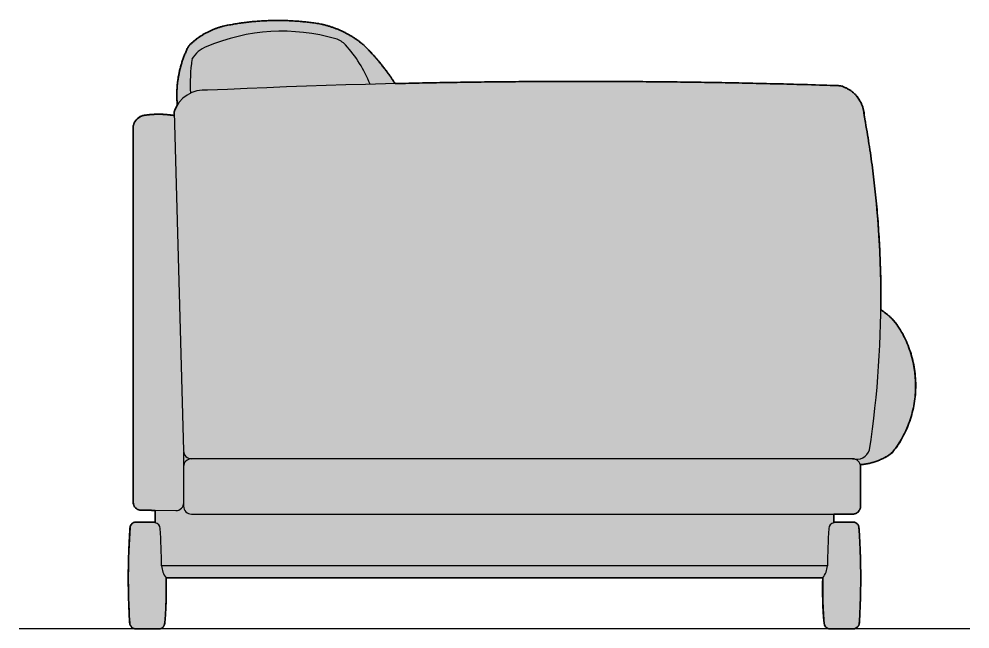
# Model space of a CAD drawing. Header units: millimetres. Extents: x 0 to 4314, y -1322 to 770.
# Drawn here: x 3112 to 4314, y 0 to 770 of the extents above; entities that cross this region are included whole.
import ezdxf

# ---------------------------------------------------------------- set-up
doc = ezdxf.new("R2010")
doc.units = ezdxf.units.MM
doc.layers.add('Blocks', color=7, linetype='Continuous')
doc.layers.add('Blocks$Fill', color=7, linetype='Continuous', true_color=0xffffff)
for name, color, linetype, lineweight, true_color in [('Blocks$Inner', 7, 'Continuous', 25, 0x007f00), ('Blocks$Outline', 7, 'Continuous', 35, 0xff3f3f), ('Groud', 7, 'Continuous', 25, 0x243775)]:
    doc.layers.add(name, color=color, linetype=linetype, lineweight=lineweight, true_color=true_color)

# ---------------------------------------------------------------- blocks, each defined once
blk = doc.blocks.new('Rest Sofa 2-Seater Side')
at = {"layer": 'Blocks$Fill'}
blk.add_hatch(color=256, dxfattribs=at).paths.add_polyline_path([(172.1, 134.8), (147.1, 134.8), (146.9, 134.7), (146.8, 134.7), (146.6, 134.7), (146.5, 134.7), (146.3, 134.6), (146.2, 134.6), (146, 134.6), (145.9, 134.5), (145.7, 134.5), (145.6, 134.5), (145.4, 134.4), (145.3, 134.4), (145.1, 134.3), (145, 134.2), (144.8, 134.2), (144.7, 134.1), (144.5, 134), (144.4, 134), (144.2, 133.9), (144.1, 133.8), (143.9, 133.7), (143.8, 133.6), (143.7, 133.6), (143.5, 133.5), (143.4, 133.4), (143.2, 133.3), (143.1, 133.2), (143, 133.1), (142.9, 132.9), (142.7, 132.8), (142.6, 132.7), (142.5, 132.6), (142.4, 132.5), (142.3, 132.4), (142.1, 132.2), (142, 132.1), (141.9, 132), (141.8, 131.8), (141.7, 131.7), (141.6, 131.6), (141.5, 131.4), (141.5, 131.3), (141.4, 131.2), (141.3, 131), (141.2, 130.9), (141.1, 130.7), (141.1, 130.6), (141, 130.4), (140.9, 130.3), (140.9, 130.1), (140.8, 130), (140.7, 129.8), (140.7, 129.7), (140.6, 129.5), (140.6, 129.4), (140.6, 129.2), (140.5, 129.1), (140.5, 128.9), (140.4, 128.8), (140.4, 128.6), (140.4, 128.5), (140.4, 128.3), (140.4, 128.2), (140.3, 128), (138.7, 97.9), (138.1, 67.8), (138.4, 37.6), (139.8, 7.5), (139.8, 7.3), (139.8, 7.2), (139.9, 7), (139.9, 6.8), (139.9, 6.6), (139.9, 6.5), (140, 6.3), (140, 6.1), (140.1, 5.9), (140.1, 5.7), (140.2, 5.5), (140.2, 5.4), (140.3, 5.2), (140.4, 5), (140.4, 4.8), (140.5, 4.6), (140.6, 4.5), (140.7, 4.3), (140.8, 4.1), (140.9, 3.9), (141, 3.8), (141.1, 3.6), (141.2, 3.4), (141.3, 3.3), (141.4, 3.1), (141.5, 2.9), (141.7, 2.8), (141.8, 2.6), (141.9, 2.5), (142.1, 2.3), (142.2, 2.2), (142.4, 2), (142.5, 1.9), (142.7, 1.8), (142.8, 1.6), (143, 1.5), (143.1, 1.4), (143.3, 1.3), (143.5, 1.1), (143.6, 1), (143.8, 0.9), (144, 0.8), (144.2, 0.7), (144.3, 0.6), (144.5, 0.6), (144.7, 0.5), (144.9, 0.4), (145, 0.3), (145.2, 0.2), (145.4, 0.2), (145.6, 0.1), (145.8, 0.1), (146, 0), (146.1, 0), (146.3, -0.1), (146.5, -0.1), (146.7, -0.2), (146.9, -0.2), (147.1, -0.2), (147.2, -0.2), (147.4, -0.2), (147.6, -0.3), (147.8, -0.3), (148, -0.3), (176.5, -0.3), (176.7, -0.2), (176.9, -0.2), (177, -0.2), (177.2, -0.2), (177.4, -0.2), (177.6, -0.1), (177.8, -0.1), (177.9, -0.1), (178.1, 0), (178.3, 0), (178.5, 0.1), (178.7, 0.1), (178.8, 0.2), (179, 0.2), (179.2, 0.3), (179.4, 0.4), (179.5, 0.5), (179.7, 0.5), (179.9, 0.6), (180.1, 0.7), (180.2, 0.8), (180.4, 0.9), (180.6, 1), (180.7, 1.1), (180.9, 1.2), (181.1, 1.3), (181.2, 1.5), (181.4, 1.6), (181.5, 1.7), (181.7, 1.9), (181.8, 2), (182, 2.1), (182.1, 2.3), (182.2, 2.4), (182.4, 2.6), (182.5, 2.7), (182.6, 2.9), (182.7, 3), (182.9, 3.2), (183, 3.4), (183.1, 3.5), (183.2, 3.7), (183.3, 3.9), (183.4, 4), (183.5, 4.2), (183.6, 4.4), (183.6, 4.6), (183.7, 4.8), (183.8, 4.9), (183.8, 5.1), (183.9, 5.3), (184, 5.5), (184, 5.6), (184.1, 5.8), (184.1, 6), (184.1, 6.2), (184.2, 6.4), (184.2, 6.5), (184.2, 6.7), (184.3, 6.9), (184.3, 7.1), (184.3, 7.3), (184.3, 7.4), (184.3, 7.6), (185.3, 21.8), (185.9, 36), (186.2, 50.2), (186, 64.5), (1015.8, 64.5), (1015.6, 50.2), (1015.8, 36), (1016.4, 21.8), (1017.4, 7.6), (1017.4, 7.4), (1017.5, 7.3), (1017.5, 7.1), (1017.5, 6.9), (1017.5, 6.7), (1017.5, 6.5), (1017.6, 6.4), (1017.6, 6.2), (1017.6, 6), (1017.7, 5.8), (1017.7, 5.6), (1017.8, 5.5), (1017.8, 5.3), (1017.9, 5.1), (1018, 4.9), (1018, 4.8), (1018.1, 4.6), (1018.2, 4.4), (1018.3, 4.2), (1018.4, 4), (1018.5, 3.9), (1018.6, 3.7), (1018.7, 3.5), (1018.8, 3.4), (1018.9, 3.2), (1019, 3), (1019.1, 2.9), (1019.2, 2.7), (1019.4, 2.6), (1019.5, 2.4), (1019.6, 2.3), (1019.8, 2.1), (1019.9, 2), (1020.1, 1.9), (1020.2, 1.7), (1020.4, 1.6), (1020.5, 1.5), (1020.7, 1.3), (1020.8, 1.2), (1021, 1.1), (1021.2, 1), (1021.3, 0.9), (1021.5, 0.8), (1021.7, 0.7), (1021.9, 0.6), (1022, 0.5), (1022.2, 0.5), (1022.4, 0.4), (1022.6, 0.3), (1022.7, 0.2), (1022.9, 0.2), (1023.1, 0.1), (1023.3, 0.1), (1023.5, 0), (1023.6, 0), (1023.8, -0.1), (1024, -0.1), (1024.2, -0.1), (1024.4, -0.2), (1024.5, -0.2), (1024.7, -0.2), (1024.9, -0.2), (1025.1, -0.2), (1025.2, -0.3), (1053.8, -0.3), (1054, -0.3), (1054.1, -0.3), (1054.3, -0.2), (1054.5, -0.2), (1054.7, -0.2), (1054.9, -0.2), (1055.1, -0.2), (1055.2, -0.1), (1055.4, -0.1), (1055.6, 0), (1055.8, 0), (1056, 0.1), (1056.2, 0.1), (1056.3, 0.2), (1056.5, 0.2), (1056.7, 0.3), (1056.9, 0.4), (1057.1, 0.5), (1057.2, 0.6), (1057.4, 0.6), (1057.6, 0.7), (1057.8, 0.8), (1057.9, 0.9), (1058.1, 1), (1058.3, 1.1), (1058.5, 1.3), (1058.6, 1.4), (1058.8, 1.5), (1058.9, 1.6), (1059.1, 1.8), (1059.2, 1.9), (1059.4, 2), (1059.5, 2.2), (1059.7, 2.3), (1059.8, 2.5), (1059.9, 2.6), (1060.1, 2.8), (1060.2, 2.9), (1060.3, 3.1), (1060.4, 3.3), (1060.6, 3.4), (1060.7, 3.6), (1060.8, 3.8), (1060.9, 3.9), (1061, 4.1), (1061.1, 4.3), (1061.1, 4.5), (1061.2, 4.6), (1061.3, 4.8), (1061.4, 5), (1061.5, 5.2), (1061.5, 5.4), (1061.6, 5.5), (1061.6, 5.7), (1061.7, 5.9), (1061.7, 6.1), (1061.8, 6.3), (1061.8, 6.5), (1061.8, 6.6), (1061.9, 6.8), (1061.9, 7), (1061.9, 7.2), (1061.9, 7.3), (1061.9, 7.5), (1063.3, 37.6), (1063.7, 67.8), (1063, 97.9), (1061.4, 128), (1061.4, 128.2), (1061.4, 128.3), (1061.4, 128.5), (1061.3, 128.6), (1061.3, 128.8), (1061.3, 128.9), (1061.2, 129.1), (1061.2, 129.2), (1061.2, 129.4), (1061.1, 129.5), (1061.1, 129.7), (1061, 129.8), (1061, 130), (1060.9, 130.1), (1060.8, 130.3), (1060.8, 130.4), (1060.7, 130.6), (1060.6, 130.7), (1060.6, 130.9), (1060.5, 131), (1060.4, 131.2), (1060.3, 131.3), (1060.2, 131.4), (1060.1, 131.6), (1060, 131.7), (1059.9, 131.8), (1059.8, 132), (1059.7, 132.1), (1059.6, 132.2), (1059.5, 132.4), (1059.4, 132.5), (1059.3, 132.6), (1059.1, 132.7), (1059, 132.8), (1058.9, 132.9), (1058.8, 133.1), (1058.6, 133.2), (1058.5, 133.3), (1058.4, 133.4), (1058.2, 133.5), (1058.1, 133.6), (1058, 133.6), (1057.8, 133.7), (1057.7, 133.8), (1057.5, 133.9), (1057.4, 134), (1057.2, 134), (1057.1, 134.1), (1056.9, 134.2), (1056.8, 134.2), (1056.6, 134.3), (1056.5, 134.4), (1056.3, 134.4), (1056.2, 134.5), (1056, 134.5), (1055.9, 134.5), (1055.7, 134.6), (1055.6, 134.6), (1055.4, 134.6), (1055.3, 134.7), (1055.1, 134.7), (1055, 134.7), (1054.8, 134.7), (1054.7, 134.8), (1029.6, 134.8), (1029.6, 144.8), (1053.5, 144.8), (1053.7, 144.8), (1053.9, 144.8), (1054.2, 144.8), (1054.4, 144.8), (1054.6, 144.8), (1054.8, 144.8), (1055.1, 144.9), (1055.3, 144.9), (1055.5, 145), (1055.8, 145), (1056, 145.1), (1056.2, 145.1), (1056.5, 145.2), (1056.7, 145.3), (1056.9, 145.4), (1057.2, 145.5), (1057.4, 145.6), (1057.6, 145.7), (1057.8, 145.8), (1058.1, 145.9), (1058.3, 146), (1058.5, 146.1), (1058.7, 146.2), (1059, 146.4), (1059.2, 146.5), (1059.4, 146.7), (1059.6, 146.8), (1059.8, 147), (1060, 147.2), (1060.2, 147.3), (1060.4, 147.5), (1060.6, 147.7), (1060.7, 147.9), (1060.9, 148.1), (1061.1, 148.3), (1061.2, 148.5), (1061.4, 148.7), (1061.6, 148.9), (1061.7, 149.1), (1061.9, 149.3), (1062, 149.5), (1062.1, 149.7), (1062.2, 149.9), (1062.4, 150.2), (1062.5, 150.4), (1062.6, 150.6), (1062.7, 150.8), (1062.8, 151.1), (1062.9, 151.3), (1062.9, 151.5), (1063, 151.8), (1063.1, 152), (1063.2, 152.2), (1063.2, 152.5), (1063.3, 152.7), (1063.3, 152.9), (1063.4, 153.2), (1063.4, 153.4), (1063.4, 153.6), (1063.4, 153.9), (1063.5, 154.1), (1063.5, 154.3), (1063.5, 154.5), (1063.5, 154.8), (1063.5, 204.8), (1063.5, 205.1), (1063.5, 205.4), (1063.4, 205.7), (1063.4, 206), (1063.4, 206.3), (1063.3, 206.6), (1063.3, 206.9), (1063.2, 207.2), (1065.9, 207.4), (1067.2, 207.6), (1068.6, 207.8), (1069.9, 208), (1071.3, 208.3), (1072.6, 208.5), (1074, 208.8), (1075.3, 209.1), (1076.6, 209.4), (1078, 209.8), (1079.3, 210.2), (1080.6, 210.6), (1081.9, 211), (1083.2, 211.5), (1084.5, 211.9), (1085.8, 212.4), (1087.1, 213), (1088.3, 213.5), (1089.6, 214.1), (1090.8, 214.6), (1092.1, 215.3), (1093.3, 215.9), (1094.5, 216.5), (1095.7, 217.2), (1096.9, 217.9), (1098.1, 218.6), (1099.2, 219.3), (1100.4, 220.1), (1101.5, 220.8), (1103.7, 222.4), (1105.2, 224.4), (1106.8, 226.5), (1108.3, 228.6), (1109.7, 230.7), (1111.1, 232.8), (1112.5, 235), (1113.9, 237.3), (1115.2, 239.6), (1116.5, 241.9), (1117.8, 244.2), (1119, 246.6), (1120.1, 249), (1121.2, 251.4), (1122.3, 253.9), (1123.4, 256.4), (1124.3, 259), (1125.3, 261.5), (1126.2, 264.1), (1127, 266.7), (1127.8, 269.4), (1128.5, 272), (1129.2, 274.7), (1129.8, 277.4), (1130.4, 280.1), (1130.9, 282.8), (1131.4, 285.6), (1131.8, 288.3), (1132.2, 291.1), (1132.5, 293.9), (1132.7, 296.7), (1132.9, 299.5), (1133.1, 302.3), (1133.1, 305.1), (1133.1, 307.8), (1133.1, 310.6), (1133, 313.4), (1132.9, 316.2), (1132.6, 319), (1132.4, 321.8), (1132.1, 324.5), (1131.7, 327.3), (1131.2, 330), (1130.8, 332.7), (1130.2, 335.4), (1129.6, 338.1), (1129, 340.8), (1128.3, 343.4), (1127.5, 346.1), (1126.7, 348.7), (1125.9, 351.2), (1125, 353.8), (1124.1, 356.3), (1123.1, 358.8), (1122.1, 361.3), (1121, 363.7), (1119.9, 366.1), (1118.7, 368.5), (1117.5, 370.8), (1116.3, 373.1), (1115, 375.4), (1113.7, 377.6), (1112.4, 379.8), (1111, 381.9), (1109.6, 384), (1108.6, 385.4), (1107.5, 386.8), (1106.4, 388.1), (1105.2, 389.4), (1104, 390.7), (1102.8, 392), (1101.6, 393.2), (1100.3, 394.4), (1099, 395.6), (1097.6, 396.7), (1096.3, 397.8), (1094.9, 398.9), (1093.4, 399.9), (1092, 400.9), (1090.5, 401.8), (1089.1, 402.7), (1089, 433.7), (1088.3, 464.6), (1086.8, 495.5), (1084.5, 526.3), (1081.5, 557), (1077.8, 587.6), (1073.3, 618.1), (1068.1, 648.4), (1068.1, 649.2), (1068, 649.9), (1068, 650.7), (1067.9, 651.5), (1067.8, 652.3), (1067.7, 653), (1067.5, 653.8), (1067.4, 654.6), (1067.2, 655.4), (1067, 656.1), (1066.8, 656.9), (1066.6, 657.7), (1066.4, 658.5), (1066.2, 659.2), (1065.9, 660), (1065.6, 660.8), (1065.3, 661.6), (1065, 662.3), (1064.7, 663.1), (1064.3, 663.8), (1064, 664.6), (1063.6, 665.3), (1063.2, 666.1), (1062.8, 666.8), (1062.4, 667.5), (1062, 668.2), (1061.5, 668.9), (1061, 669.6), (1060.6, 670.3), (1060.1, 671), (1059.5, 671.7), (1059, 672.3), (1058.5, 673), (1057.9, 673.6), (1057.4, 674.2), (1056.8, 674.8), (1056.2, 675.4), (1055.6, 676), (1055, 676.6), (1054.4, 677.2), (1053.7, 677.7), (1053.1, 678.2), (1052.4, 678.8), (1051.8, 679.3), (1051.1, 679.7), (1050.4, 680.2), (1049.7, 680.7), (1049.1, 681.1), (1048.4, 681.5), (1047.7, 682), (1046.9, 682.3), (1046.2, 682.7), (1045.5, 683.1), (1044.8, 683.4), (1044.1, 683.8), (1043.3, 684.1), (1042.6, 684.4), (1041.9, 684.7), (1041.1, 684.9), (1040.4, 685.2), (1039.7, 685.4), (1038.9, 685.7), (1038.2, 685.9), (1037.4, 686.1), (756.4, 691.3), (475.3, 688.7), (471, 695.2), (466.6, 701.6), (461.9, 707.8), (457.1, 714), (452, 720), (446.9, 725.8), (441.5, 731.5), (436, 737), (433, 739.5), (429.8, 742), (426.5, 744.3), (423.2, 746.6), (419.8, 748.7), (416.3, 750.7), (412.8, 752.6), (409.1, 754.4), (405.5, 756.1), (401.7, 757.7), (398, 759.1), (394.2, 760.4), (390.3, 761.6), (386.5, 762.7), (382.6, 763.6), (378.7, 764.4), (371.8, 765.4), (364.8, 766.3), (357.9, 767), (350.9, 767.6), (343.8, 768), (336.8, 768.3), (329.8, 768.5), (322.7, 768.5), (315.7, 768.3), (308.7, 768), (301.7, 767.5), (294.7, 766.9), (287.7, 766.2), (280.7, 765.3), (273.8, 764.2), (266.9, 763), (265.1, 762.7), (263.2, 762.4), (261.4, 762), (259.6, 761.6), (257.8, 761.2), (256, 760.7), (254.1, 760.1), (252.3, 759.6), (250.5, 759), (248.8, 758.3), (247, 757.7), (245.2, 757), (243.5, 756.2), (241.8, 755.4), (240, 754.6), (238.3, 753.8), (236.7, 752.9), (235, 752), (233.4, 751), (231.7, 750), (230.1, 749), (228.5, 748), (227, 746.9), (225.5, 745.8), (224, 744.6), (222.5, 743.5), (221, 742.3), (219.6, 741.1), (218.2, 739.8), (216.8, 738.6), (215.5, 737.3), (214.2, 736), (212.1, 731.7), (210.2, 727.3), (209.3, 725.1), (208.4, 722.9), (207.6, 720.6), (206.8, 718.4), (206, 716.1), (205.3, 713.8), (204.6, 711.5), (204, 709.2), (203.4, 706.8), (202.8, 704.5), (202.3, 702.1), (201.8, 699.8), (201.4, 697.4), (201, 695), (200.7, 692.6), (200.4, 690.2), (200.1, 687.8), (199.9, 685.5), (199.7, 683.1), (199.6, 680.7), (199.5, 678.3), (199.4, 675.9), (199.4, 673.5), (199.5, 671.1), (199.6, 666.3), (200, 661.6), (199.4, 660.6), (198.8, 659.5), (198.3, 658.5), (197.8, 657.4), (197.3, 656.3), (196.9, 655.3), (196.4, 654.2), (196.1, 653.1), (196.2, 648.3), (193.9, 648.7), (191.5, 649), (189.1, 649.3), (186.8, 649.5), (184.4, 649.7), (182, 649.9), (179.6, 650), (177.2, 650), (174.8, 650), (172.4, 649.9), (170, 649.8), (167.6, 649.7), (165.2, 649.5), (162.9, 649.2), (160.5, 648.9), (158.2, 648.6), (157.8, 648.5), (157.5, 648.5), (157.2, 648.4), (156.9, 648.3), (156.6, 648.3), (156.3, 648.2), (156, 648.1), (155.7, 648), (155.4, 647.9), (155.1, 647.8), (154.8, 647.7), (154.5, 647.6), (154.2, 647.4), (153.9, 647.3), (153.6, 647.2), (153.3, 647), (153, 646.9), (152.7, 646.7), (152.5, 646.5), (152.2, 646.4), (151.9, 646.2), (151.6, 646), (151.3, 645.8), (151.1, 645.6), (150.8, 645.4), (150.5, 645.2), (150.3, 645), (150, 644.8), (149.7, 644.6), (149.5, 644.4), (149.3, 644.1), (149, 643.9), (148.8, 643.7), (148.5, 643.4), (148.3, 643.2), (148.1, 642.9), (147.9, 642.6), (147.7, 642.4), (147.5, 642.1), (147.3, 641.8), (147.1, 641.6), (146.9, 641.3), (146.7, 641), (146.5, 640.7), (146.4, 640.4), (146.2, 640.2), (146, 639.9), (145.9, 639.6), (145.7, 639.3), (145.6, 639), (145.5, 638.7), (145.4, 638.4), (145.2, 638.1), (145.1, 637.8), (145, 637.5), (144.9, 637.2), (144.8, 636.9), (144.7, 636.6), (144.6, 636.3), (144.6, 636), (144.5, 635.7), (144.4, 635.4), (144.4, 635.1), (144.3, 634.8), (144.3, 159.8), (144.3, 159.5), (144.3, 159.3), (144.3, 159.1), (144.4, 158.9), (144.4, 158.6), (144.4, 158.4), (144.5, 158.2), (144.5, 157.9), (144.5, 157.7), (144.6, 157.5), (144.6, 157.2), (144.7, 157), (144.8, 156.8), (144.9, 156.5), (144.9, 156.3), (145, 156.1), (145.1, 155.8), (145.2, 155.6), (145.3, 155.4), (145.4, 155.2), (145.6, 154.9), (145.7, 154.7), (145.8, 154.5), (146, 154.3), (146.1, 154.1), (146.2, 153.9), (146.4, 153.7), (146.6, 153.5), (146.7, 153.3), (146.9, 153.1), (147.1, 152.9), (147.3, 152.7), (147.4, 152.5), (147.6, 152.3), (147.8, 152.2), (148, 152), (148.2, 151.8), (148.4, 151.7), (148.6, 151.5), (148.9, 151.4), (149.1, 151.2), (149.3, 151.1), (149.5, 151), (149.7, 150.9), (150, 150.8), (150.2, 150.7), (150.4, 150.6), (150.6, 150.5), (150.9, 150.4), (151.1, 150.3), (151.3, 150.2), (151.6, 150.1), (151.8, 150.1), (152, 150), (152.3, 150), (152.5, 149.9), (152.7, 149.9), (153, 149.8), (153.2, 149.8), (153.4, 149.8), (153.7, 149.8), (153.9, 149.8), (154.1, 149.8), (154.3, 149.8), (172.1, 149.5)], flags=0)
at = {"layer": 'Blocks$Inner'}
for p, q in [((196.1, 653.1), (208, 224.8)), ((144.3, 634.8), (144.3, 159.8)), ((208.1, 159.2), (208.1, 223.2)), ((208, 204.8), (208, 154.8)), ((1053.5, 214.8), (218, 214.8)), ((1063.5, 154.8), (1063.5, 204.8)), ((154.3, 149.8), (198.1, 149.2)), ((218, 144.8), (1053.5, 144.8)), ((172.1, 134.8), (147.1, 134.8)), ((1029.6, 134.8), (1029.6, 133.8)), ((148, -0.3), (176.5, -0.3)), ((1053.8, -0.3), (1025.2, -0.3))]:
    blk.add_line(p, q, dxfattribs=at)
for points in [[(172.1, 133.8), (172.1, 134.8), (172.1, 149.5)], [(1029.6, 144.8), (1029.6, 134.8), (1054.7, 134.8)], [(1021.6, 79.5), (180.2, 79.5)], [(186, 64.5), (1015.8, 64.5)]]:
    blk.add_lwpolyline(points, dxfattribs=at)
for centre, radius, start, end in [((281.2, 670.3), 93.8, 98.7615, 135.6048), ((326.9, 435), 333.5, 81.0683, 100.3689), ((355.3, 641.8), 124.8, 49.6963, 79.1952), ((332.6, 511.1), 243.7, 73.8073, 113.019), ((392.8, 720.3), 26.1, 41.2617, 72.7476), ((336.2, 674.2), 136.8, 153.1496, 185.2648), ((249.8, 701.9), 35.8, 110.4544, 150.7341), ((297, 630.4), 157.5, 21.4313, 42.856), ((243.2, 540.1), 275.6, 32.615, 45.5913), ((444, 687.6), 227.7, 171.9885, 182.7779), ((709.9, -9301.9), 9993.3, 88.12163, 92.7046), ((1027.5, 646.6), 40.7, 2.5399, 75.8244), ((233.9, 640.8), 39.7, 83.5247, 162.011), ((176.5, 530.5), 119.5, 80.4866, 98.8139), ((160.9, 632.1), 16.7, 99.2918, 170.7082), ((-189.2, 417.6), 1278.4, 351.3862, 10.404), ((1053.1, 342.6), 70, 36.2504, 59.1526), ((996.2, 307.3), 137, 321.7072, 34.078), ((218, 224.8), 10, 180, 270), ((1058.5, 230.9), 16.9, 252.623, 343.5369), ((1057.1, 284.9), 77.9, 274.4929, 306.722), ((218, 204.8), 10, 90, 180), ((1053.5, 204.8), 10, 360, 90), ((154.3, 159.8), 10, 180, 270), ((198.1, 159.2), 10, 270, 0), ((218, 154.8), 10, 180, 270), ((1053.5, 154.8), 10, 270, 0), ((147.8, 127.3), 7.47, 95.4588, 174.5412), ((170.8, 126.2), 7.73, 3.2991, 80.2907), ((1030.9, 126.2), 7.73, 99.7093, 176.7009), ((1051, 63.8), 912.9, 175.9626, 183.5313), ((-2209.1, 20.1), 2390, 1.4224, 2.5537), ((3410.8, 20.1), 2390, 177.4463, 178.5776), ((206.5, 81), 26.4, 183.3694, 218.8673), ((995.2, 81), 26.4, 321.1327, 356.6306), ((-329.2, 51.2), 515.4, 355.1444, 1.4706), ((148.1, 8.1), 8.34, 183.7227, 268.866), ((176.2, 7.8), 8.09, 272.0973, 358.4138)]:
    blk.add_arc(centre, radius, start, end, dxfattribs=at)
at = {"layer": 'Blocks$Inner', "extrusion": (0, 0, -1)}
for centre, radius, start, end in [((-1054, 127.3), 7.47, 95.4588, 174.5412), ((-150.7, 63.8), 912.9, 175.9626, 183.5313), ((-1530.9, 51.2), 515.4, 355.1444, 1.4706), ((-1025.5, 7.8), 8.09, 272.0973, 358.4138), ((-1053.6, 8.1), 8.34, 183.7227, 268.866)]:
    blk.add_arc(centre, radius, start, end, dxfattribs=at)
at = {"layer": 'Blocks$Outline'}
for points in [[(172.1, 149.5), (172.1, 134.8)], [(1029.6, 134.8), (1029.6, 144.8)], [(186, 64.5), (1015.8, 64.5)]]:
    blk.add_lwpolyline(points, dxfattribs=at)
for points, weights, knots in [([(475.3, 688.7), (458.4, 715.1), (436, 737), (411, 758.3), (378.7, 764.4), (322.7, 773.2), (266.9, 763), (236, 758.3), (214.2, 736), (196.4, 700.8), (200, 661.6)], [1, 0.993595234196, 1, 0.967048328763, 1, 0.985849266183, 1, 0.948756608232, 1, 0.960984234888, 1], [-5.216036, -5.216036, -5.216036, 60.334315, 60.334315, 124.604179, 124.604179, 236.938516, 236.938516, 297.246823, 297.246823, 373.940109, 373.940109, 373.940109]), ([(1089.1, 402.7), (1090.5, 526.6), (1068.1, 648.4), (1066.8, 678.7), (1037.4, 686.1), (756.4, 695.3), (475.3, 688.7)], [0.993313775712, 0.992006208517, 1, 0.802377581368, 1, 0.999437602302, 0.999666277236], [1483.950294, 1483.950294, 1483.950294, 1730.818207, 1730.818207, 1782.85418, 1782.85418, 2345.036203, 2345.036203, 2345.036203]), ([(196.2, 648.3), (177.2, 651.5), (158.2, 648.6), (146.3, 646.6), (144.3, 634.8), (144.3, 397.3), (144.3, 159.8), (144.3, 149.8), (154.3, 149.8), (163.2, 149.7), (172.1, 149.5)], [1, 0.987237428965, 1, 0.812000094191, 1, 1, 1, 0.707106781187, 1, 1, 1], [0, 0, 0, 38.227903, 38.227903, 59.103917, 59.103917, 534.104457, 534.104457, 549.812421, 549.812421, 567.630923, 567.630923, 567.630923]), ([(1063.2, 207.2), (1085.6, 209), (1103.7, 222.4), (1165.8, 301.1), (1109.6, 384), (1101.2, 395.5), (1089.1, 402.7)], [1, 0.96070877574, 1, 0.807110618702, 1, 0.980094459561, 1], [0, 0, 0, 43.845941, 43.845941, 216.842936, 216.842936, 244.838402, 244.838402, 244.838402]), ([(1029.6, 144.8), (1041.5, 144.8), (1053.5, 144.8), (1063.5, 144.8), (1063.5, 154.8), (1063.5, 179.8), (1063.5, 204.8), (1063.5, 206), (1063.2, 207.2)], [1, 1, 1, 0.707106781187, 1, 1, 1, 0.951324718442, 0.918827913425], [877.302142, 877.302142, 877.302142, 901.173206, 901.173206, 916.881169, 916.881169, 966.881291, 966.881291, 969.491763, 969.491763, 969.491763]), ([(172.1, 134.8), (159.6, 134.8), (147.1, 134.8), (140.9, 134.2), (140.3, 128), (136.1, 67.8), (139.8, 7.5), (140.3, -0.1), (148, -0.3), (162.2, -0.3), (176.5, -0.3), (184.1, 0), (184.3, 7.6), (186.7, 36), (186, 64.5)], [1, 1, 1, 0.771166820731, 1, 0.997819542912, 1, 0.736432140951, 1, 1, 1, 0.729467250225, 1, 0.998476518692, 1], [0, 0, 0, 25.083636, 25.083636, 35.391965, 35.391965, 155.98943, 155.98943, 168.383199, 168.383199, 196.942084, 196.942084, 209.129519, 209.129519, 266.031399, 266.031399, 266.031399]), ([(1015.8, 64.5), (1015, 36), (1017.4, 7.6), (1017.7, 0), (1025.2, -0.3), (1039.5, -0.3), (1053.8, -0.3), (1061.5, -0.1), (1061.9, 7.5), (1065.7, 67.8), (1061.4, 128), (1060.8, 134.2), (1054.7, 134.8), (1042.2, 134.8), (1029.6, 134.8)], [1, 0.998476518692, 1, 0.729467250225, 1, 1, 1, 0.736432140951, 1, 0.997819542912, 1, 0.771166820731, 1, 1, 1], [-266.031399, -266.031399, -266.031399, -209.129519, -209.129519, -196.942084, -196.942084, -168.383199, -168.383199, -155.98943, -155.98943, -35.391965, -35.391965, -25.083636, -25.083636, 0, 0, 0])]:
    blk.add_rational_spline(points, weights, degree=2, knots=knots, dxfattribs=at)
blk.add_rational_spline([(200, 661.6), (197.5, 657.6), (196.1, 653.1)], [0.933469592861, 0.959440642422, 1], degree=2, dxfattribs=at)
blk.add_open_spline([(196.1, 653.1), (196.1, 650.7), (196.2, 648.3)], degree=2, dxfattribs=at)

msp = doc.modelspace()

# ---------------------------------------------------------------- linework, layer by layer
at = {"layer": 'Groud'}
msp.add_lwpolyline([(4313.8, 0), (3112.1, 0)], dxfattribs=at)

# ---------------------------------------------------------------- block references
at = {"layer": 'Blocks'}
msp.add_blockref('Rest Sofa 2-Seater Side', (3112.1, 0), dxfattribs=at)

doc.saveas('drawing.dxf')
